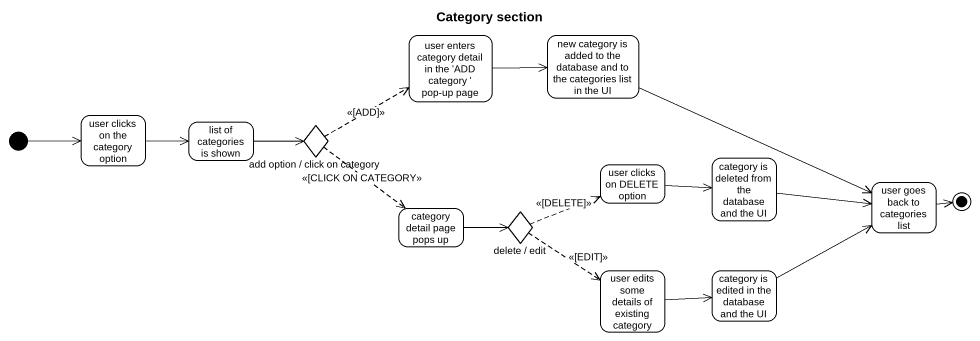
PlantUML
@startuml
title Category section
hide empty description
state "user enters category detail in the 'ADD category ' pop-up page" as user_enters_category_detail
state "new category is added to the database and to the categories list in the UI" as new_category_is_added_to
state "user clicks on the category option" as user_clicks_on_the_category
state "list of categories is shown" as list_of_categories_is_shown
state "add option / click on category" as add_option_click_on_category <<choice>>
state "user clicks on DELETE option" as user_clicks_on_DELETE_option
state "category is deleted from the database and the UI" as category_is_deleted_from
state "user goes back to categories list" as user_goes_back_to
state "category detail page pops up" as category_detail_page_pops_up
state "delete / edit" as delete_edit <<choice>>
state "user edits some details of existing category" as user_edits_some_details_of
state "category is edited in the database and the UI" as category_is_edited_in_the
[*] -right-> user_clicks_on_the_category
user_enters_category_detail -right-> new_category_is_added_to
new_category_is_added_to -right-> user_goes_back_to
user_clicks_on_the_category -right-> list_of_categories_is_shown
list_of_categories_is_shown -right-> add_option_click_on_category
add_option_click_on_category -right[dashed]-> user_enters_category_detail : <<[ADD]>>
add_option_click_on_category -[dashed]-> category_detail_page_pops_up : <<[CLICK ON CATEGORY>>
user_clicks_on_DELETE_option -right-> category_is_deleted_from
category_is_deleted_from -right-> user_goes_back_to
category_detail_page_pops_up -right-> delete_edit
delete_edit -right[dashed]-> user_clicks_on_DELETE_option : <<[DELETE]>>
delete_edit -[dashed]-> user_edits_some_details_of : <<[EDIT]>>
user_edits_some_details_of -right-> category_is_edited_in_the
category_is_edited_in_the -right-> user_goes_back_to
user_goes_back_to -right-> [*]
@enduml
